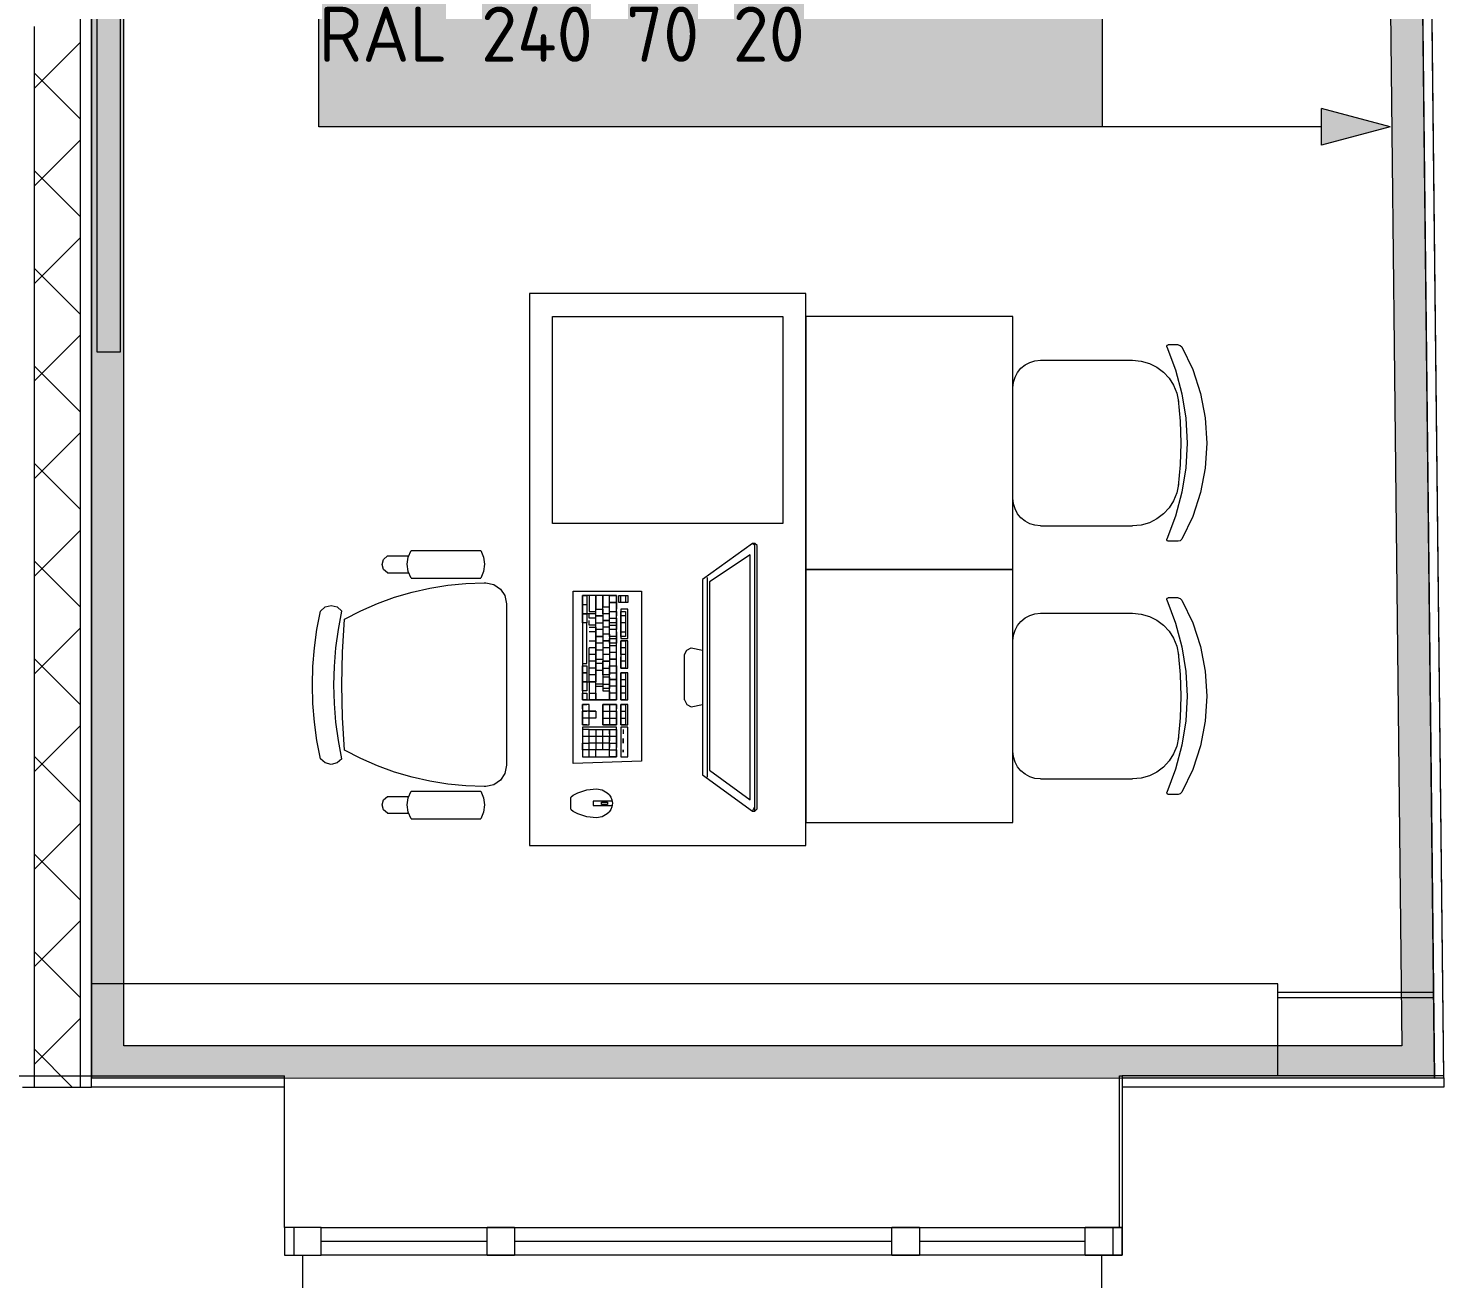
# Model space of a CAD drawing. Header units: millimetres. Extents: x 0 to 1189, y 0 to 841.
# Drawn here: x 688.4 to 719.16, y 307.49 to 334.67 of the extents above; entities that cross this region are included whole.
import ezdxf

# ---------------------------------------------------------------- set-up
doc = ezdxf.new("R2010")
doc.units = ezdxf.units.MM

msp = doc.modelspace()

# ---------------------------------------------------------------- hatches: boundary and pattern name
at = {"true_color": 0xf1d696}
h = msp.add_hatch(color=41, dxfattribs=at)
h.dxf.hatch_style = 2
h.paths.add_polyline_path([(690.477055, 312.556248), (689.777054, 312.556248), (689.777054, 369.504335), (690.477055, 369.504335)])
at = {"true_color": 0xa86b51}
h = msp.add_hatch(color=35, dxfattribs=at)
h.dxf.hatch_style = 2
h.paths.add_polyline_path([(717.685096, 364.173327), (718.385098, 364.173327), (718.949098, 312.553248), (718.249097, 312.553248)])
at = {"true_color": 0xffffff}
h = msp.add_hatch(color=7, dxfattribs=at)
h.dxf.hatch_style = 2
h.paths.add_polyline_path([(694.712061, 337.701287), (711.736087, 337.701287), (711.736087, 332.524279), (694.712061, 332.524279)])
at = {"true_color": 0x0077b0}
h = msp.add_hatch(color=144, dxfattribs=at)
h.dxf.hatch_style = 2
h.paths.add_polyline_path([(717.992097, 332.524279), (716.499095, 332.124278), (716.499095, 332.924279)])
at = {"true_color": 0xf1d696}
h = msp.add_hatch(color=41, dxfattribs=at)
h.dxf.hatch_style = 2
h.paths.add_polyline_path([(690.477055, 312.556248), (690.477055, 311.856247), (689.777054, 311.856247)])
h = msp.add_hatch(color=41, dxfattribs=at)
h.dxf.hatch_style = 2
h.paths.add_polyline_path([(689.777054, 311.856247), (689.777054, 312.556248), (690.477055, 312.556248)])
h = msp.add_hatch(color=41, dxfattribs=at)
h.dxf.hatch_style = 2
h.paths.add_polyline_path([(718.249097, 312.553248), (718.257097, 311.853247), (690.477055, 311.856247), (690.477055, 312.556248)])
h = msp.add_hatch(color=41, dxfattribs=at)
h.dxf.hatch_style = 2
h.paths.add_polyline_path([(718.949098, 312.553248), (718.957098, 311.853247), (718.249097, 312.553248)])
h = msp.add_hatch(color=41, dxfattribs=at)
h.dxf.hatch_style = 2
h.paths.add_polyline_path([(718.957098, 311.853247), (718.257097, 311.853247), (718.249097, 312.553248)])

# ---------------------------------------------------------------- linework, layer by layer
at = {"color": 7, "lineweight": 0}
for points in [[(689.527053, 370.404337), (689.527053, 311.656247)], [(689.777054, 311.856247), (689.777054, 370.404337)], [(718.508098, 370.404337), (719.154099, 311.904247)], [(689.777054, 369.504335), (689.777054, 311.856247)], [(690.477055, 312.556248), (690.477055, 369.504335)], [(718.363097, 365.426329), (718.957098, 311.853247)], [(719.157099, 311.856247), (718.563098, 365.429329)], [(717.685096, 364.173327), (718.249097, 312.553248)], [(718.949098, 312.553248), (718.385098, 364.173327)], [(688.527052, 334.704282), (688.527052, 311.656247)], [(688.527052, 333.36028), (689.527053, 334.360282)], [(689.527053, 332.699279), (688.527052, 333.699281)], [(688.527052, 331.239277), (689.527053, 332.239278)], [(689.527053, 330.578276), (688.527052, 331.578277)], [(688.527052, 329.117274), (689.527053, 330.117275)], [(689.527053, 328.457273), (688.527052, 329.457274)], [(688.527052, 326.99627), (689.527053, 327.996272)], [(689.527053, 326.335269), (688.527052, 327.335271)], [(688.527052, 324.875267), (689.527053, 325.875269)], [(689.527053, 324.214266), (688.527052, 325.214268)], [(688.527052, 322.753264), (689.527053, 323.753265)], [(689.527053, 322.093263), (688.527052, 323.093264)], [(688.527052, 320.632261), (689.527053, 321.632262)], [(689.527053, 319.97126), (688.527052, 320.971261)], [(688.527052, 318.511257), (689.527053, 319.511259)], [(689.527053, 317.850256), (688.527052, 318.850258)], [(688.527052, 316.389254), (689.527053, 317.389256)], [(689.527053, 315.729253), (688.527052, 316.729255)], [(688.527052, 314.268251), (689.527053, 315.268252)], [(689.527053, 313.60725), (688.527052, 314.607251)], [(715.554093, 313.90425), (689.777054, 313.90425)], [(715.554093, 311.904247), (715.554093, 313.90425)], [(715.554093, 313.71825), (718.936098, 313.71825)], [(718.938098, 313.59825), (715.554093, 313.59825)], [(688.527052, 312.147248), (689.527053, 313.147249)], [(689.358053, 311.656247), (688.527052, 312.486248)], [(718.249097, 312.553248), (690.477055, 312.556248)], [(718.957098, 311.853247), (718.949098, 312.553248)], [(683.969045, 311.904247), (693.96906, 311.904247)], [(689.777054, 311.656247), (689.777054, 311.856247)], [(689.777054, 311.856247), (693.96906, 311.856247)], [(689.777054, 311.856247), (690.477055, 311.856247)], [(690.477055, 311.856247), (718.957098, 311.853247)], [(693.96906, 311.856247), (693.96906, 311.904247)], [(693.96906, 311.656247), (693.96906, 311.856247)], [(712.109088, 308.604242), (712.109088, 311.904247)], [(712.109088, 311.904247), (712.169088, 311.904247)], [(719.154099, 311.904247), (712.169088, 311.904247)], [(712.169088, 311.904247), (712.169088, 311.856247)], [(712.169088, 311.856247), (719.157099, 311.856247)], [(712.169088, 311.856247), (712.169088, 311.656247)], [(718.957098, 311.853247), (719.157099, 311.856247)], [(719.157099, 311.856247), (719.157099, 311.656247)], [(688.277052, 311.656247), (689.777054, 311.656247)], [(693.96906, 311.656247), (689.777054, 311.656247)], [(693.96906, 308.604242), (693.96906, 311.656247)], [(712.169088, 311.656247), (712.169088, 308.604242)], [(719.157099, 311.656247), (712.169088, 311.656247)], [(694.769061, 308.604242), (693.96906, 308.604242)], [(693.96906, 308.604242), (693.96906, 308.004241)], [(694.769061, 308.604242), (693.96906, 308.604242)], [(693.96906, 308.604242), (693.96906, 308.004241)], [(694.169061, 308.604242), (694.169061, 308.004241)], [(694.769061, 308.004241), (694.769061, 308.604242)], [(694.769061, 308.604242), (698.369067, 308.604242)], [(698.369067, 308.004241), (698.369067, 308.604242)], [(698.369067, 308.604242), (698.969068, 308.604242)], [(698.969068, 308.604242), (698.369067, 308.604242)], [(698.969068, 308.604242), (698.969068, 308.004241)], [(698.969068, 308.604242), (707.16908, 308.604242)], [(707.16908, 308.004241), (707.16908, 308.604242)], [(707.16908, 308.604242), (707.769081, 308.604242)], [(707.769081, 308.604242), (707.16908, 308.604242)], [(707.769081, 308.604242), (707.769081, 308.004241)], [(707.769081, 308.604242), (711.369087, 308.604242)], [(711.369087, 308.004241), (711.369087, 308.604242)], [(711.369087, 308.604242), (712.169088, 308.604242)], [(712.169088, 308.604242), (711.369087, 308.604242)], [(711.969088, 308.604242), (711.969088, 308.004241)], [(712.169088, 308.604242), (712.169088, 308.004241)], [(712.169088, 308.004241), (712.169088, 308.604242)], [(698.369067, 308.304242), (694.769061, 308.304242)], [(707.16908, 308.304242), (698.969068, 308.304242)], [(711.369087, 308.304242), (707.769081, 308.304242)], [(693.96906, 308.004241), (694.769061, 308.004241)], [(693.96906, 308.004241), (694.769061, 308.004241)], [(694.369061, 306.804239), (694.369061, 308.004241)], [(698.369067, 308.004241), (694.769061, 308.004241)], [(698.969068, 308.004241), (698.369067, 308.004241)], [(698.369067, 308.004241), (698.969068, 308.004241)], [(707.16908, 308.004241), (698.969068, 308.004241)], [(707.769081, 308.004241), (707.16908, 308.004241)], [(707.16908, 308.004241), (707.769081, 308.004241)], [(711.369087, 308.004241), (707.769081, 308.004241)], [(712.169088, 308.004241), (711.369087, 308.004241)], [(711.369087, 308.004241), (712.169088, 308.004241)], [(711.719087, 308.004241), (711.719087, 306.804239)]]:
    msp.add_lwpolyline(points, dxfattribs=at)
at = {"color": 253, "lineweight": 0, "true_color": 0x999999}
for points in [[(689.897054, 327.626271), (689.897054, 342.626294)], [(690.397055, 342.626294), (690.397055, 327.626271)], [(705.295078, 328.904273), (699.295068, 328.904273)], [(699.295068, 328.904273), (699.295068, 316.904255)], [(705.295078, 316.904255), (705.295078, 328.904273)], [(699.795069, 323.904266), (699.795069, 328.404272)], [(699.795069, 328.404272), (704.795077, 328.404272)], [(704.795077, 328.404272), (704.795077, 323.904266)], [(705.295078, 328.404272), (705.295078, 322.904264)], [(709.795084, 328.404272), (705.295078, 328.404272)], [(709.795084, 322.904264), (709.795084, 328.404272)], [(690.397055, 327.626271), (689.897054, 327.626271)], [(713.14109, 327.746271), (713.13809, 327.759271), (713.146715, 327.780646), (713.16809, 327.789271)], [(713.14109, 327.746271), (713.13809, 327.759271), (713.146715, 327.780646), (713.16809, 327.789271)], [(713.14109, 327.746271), (713.331605, 327.24263), (713.468965, 326.723145), (713.552137, 326.192222), (713.58009, 325.654268), (713.552137, 325.116455), (713.468965, 324.585767), (713.331605, 324.066328), (713.14109, 323.562265)], [(713.14109, 327.746271), (713.331605, 327.24263), (713.468965, 326.723145), (713.552137, 326.192222), (713.58009, 325.654268), (713.552137, 325.116455), (713.468965, 324.585767), (713.331605, 324.066328), (713.14109, 323.562265)], [(713.38509, 327.789271), (713.16809, 327.789271)], [(713.38509, 327.789271), (713.16809, 327.789271)], [(713.38509, 327.789271), (713.43309, 327.776646), (713.46909, 327.742271)], [(713.38509, 327.789271), (713.43309, 327.776646), (713.46909, 327.742271)], [(713.46909, 327.742271), (713.703387, 327.249239), (713.872716, 326.73277), (713.975481, 326.19905), (714.010091, 325.654268), (713.975481, 325.109908), (713.872716, 324.576142), (713.703387, 324.059438), (713.46909, 323.566265)], [(713.46909, 327.742271), (713.703387, 327.249239), (713.872716, 326.73277), (713.975481, 326.19905), (714.010091, 325.654268), (713.975481, 325.109908), (713.872716, 324.576142), (713.703387, 324.059438), (713.46909, 323.566265)], [(709.795084, 326.85427), (709.807248, 326.975372), (709.842147, 327.088083), (709.897389, 327.190013), (709.970585, 327.278771), (710.059343, 327.351966), (710.161272, 327.407208), (710.273984, 327.442107), (710.395085, 327.454271)], [(709.795084, 326.85427), (709.807248, 326.975372), (709.842147, 327.088083), (709.897389, 327.190013), (709.970585, 327.278771), (710.059343, 327.351966), (710.161272, 327.407208), (710.273984, 327.442107), (710.395085, 327.454271)], [(710.395085, 327.454271), (712.398088, 327.454271)], [(710.395085, 327.454271), (712.398088, 327.454271)], [(712.398088, 327.454271), (712.585997, 327.436558), (712.762667, 327.385505), (712.924642, 327.304241), (713.068464, 327.195896), (713.190677, 327.063597), (713.287824, 326.910473), (713.356447, 326.739655), (713.39309, 326.55427)], [(712.398088, 327.454271), (712.585997, 327.436558), (712.762667, 327.385505), (712.924642, 327.304241), (713.068464, 327.195896), (713.190677, 327.063597), (713.287824, 326.910473), (713.356447, 326.739655), (713.39309, 326.55427)], [(709.795084, 324.453266), (709.795084, 326.85427)], [(709.795084, 324.453266), (709.795084, 326.85427)], [(713.38809, 326.59527), (713.429465, 326.125894), (713.44309, 325.654268), (713.429465, 325.183018), (713.38809, 324.713267)], [(713.38809, 326.59527), (713.429465, 326.125894), (713.44309, 325.654268), (713.429465, 325.183018), (713.38809, 324.713267)], [(713.39309, 324.754267), (713.356447, 324.568882), (713.287824, 324.398063), (713.190677, 324.24494), (713.068464, 324.112641), (712.924642, 324.004295), (712.762667, 323.923031), (712.585997, 323.871978), (712.398088, 323.854265)], [(713.39309, 324.754267), (713.356447, 324.568882), (713.287824, 324.398063), (713.190677, 324.24494), (713.068464, 324.112641), (712.924642, 324.004295), (712.762667, 323.923031), (712.585997, 323.871978), (712.398088, 323.854265)], [(710.395085, 323.854265), (710.273984, 323.866471), (710.161272, 323.901469), (710.059343, 323.956834), (709.970585, 324.030141), (709.897389, 324.118963), (709.842147, 324.220875), (709.807248, 324.333452), (709.795084, 324.454266)], [(710.395085, 323.854265), (710.273984, 323.866471), (710.161272, 323.901469), (710.059343, 323.956834), (709.970585, 324.030141), (709.897389, 324.118963), (709.842147, 324.220875), (709.807248, 324.333452), (709.795084, 324.454266)], [(704.795077, 323.904266), (699.795069, 323.904266)], [(710.395085, 323.854265), (712.398088, 323.854265)], [(710.395085, 323.854265), (712.398088, 323.854265)], [(713.16809, 323.519265), (713.146715, 323.528265), (713.13809, 323.549265), (713.14109, 323.562265)], [(713.16809, 323.519265), (713.146715, 323.528265), (713.13809, 323.549265), (713.14109, 323.562265)], [(713.46909, 323.566265), (713.43309, 323.53189), (713.38509, 323.519265)], [(713.46909, 323.566265), (713.43309, 323.53189), (713.38509, 323.519265)], [(696.720064, 322.717264), (696.657439, 322.862264), (696.636064, 323.019264), (696.657439, 323.175389), (696.720064, 323.320265)], [(696.720064, 323.320265), (698.232067, 323.320265)], [(698.232067, 323.320265), (698.294692, 323.175389), (698.316067, 323.019264), (698.294692, 322.862264), (698.232067, 322.717264)], [(704.139076, 323.474265), (703.055074, 322.685264)], [(704.189076, 323.474265), (704.139076, 323.474265)], [(704.189076, 323.425265), (704.139076, 323.474265)], [(704.238076, 323.425265), (704.189076, 323.474265)], [(704.189076, 323.375265), (704.189076, 323.474265)], [(704.189076, 320.56426), (704.189076, 323.425265)], [(704.189076, 320.56426), (704.189076, 323.375265)], [(704.238076, 320.56426), (704.238076, 323.425265)], [(713.38509, 323.519265), (713.16809, 323.519265)], [(713.38509, 323.519265), (713.16809, 323.519265)], [(696.207064, 322.832264), (696.121564, 322.907014), (696.090063, 323.016264), (696.122064, 323.125514), (696.208064, 323.200264)], [(696.206064, 323.199264), (696.662064, 323.199264)], [(704.090076, 323.227265), (703.202074, 322.636264)], [(704.090076, 320.56426), (704.090076, 323.227265)], [(696.207064, 322.832264), (696.664064, 322.832264)], [(696.720064, 322.717264), (698.232067, 322.717264)], [(703.055074, 322.685264), (703.055074, 322.586264)], [(703.153074, 322.734264), (703.153074, 320.56426)], [(703.202074, 322.636264), (703.202074, 320.56426)], [(705.295078, 322.904264), (709.795084, 322.904264)], [(705.295078, 322.904264), (705.295078, 317.404256)], [(709.795084, 322.904264), (705.295078, 322.904264)], [(709.795084, 317.404256), (709.795084, 322.904264)], [(695.274062, 321.826262), (695.627354, 322.008558), (695.990454, 322.167497), (696.362203, 322.302788), (696.741439, 322.414138), (697.127005, 322.501254), (697.517738, 322.563842), (697.912478, 322.601609), (698.310067, 322.614264), (698.323067, 322.614264)], [(698.323067, 322.614264), (698.340067, 322.615264), (698.517052, 322.579467), (698.661692, 322.481888), (698.759271, 322.337248), (698.795068, 322.160263)], [(700.24407, 322.438263), (701.723072, 322.438263)], [(700.24407, 318.690258), (700.24407, 322.438263)], [(700.44107, 322.340263), (700.44107, 320.07126)], [(701.181071, 322.340263), (700.44107, 322.340263)], [(700.44107, 321.945263), (700.44107, 322.340263)], [(700.44107, 322.340263), (700.53907, 322.340263)], [(700.53907, 322.340263), (700.53907, 321.748262)], [(700.58907, 322.340263), (700.58907, 321.994263)], [(700.737071, 322.340263), (700.58907, 322.340263)], [(700.737071, 322.340263), (700.737071, 322.044263)], [(700.737071, 321.994263), (700.737071, 322.340263)], [(700.885071, 322.340263), (700.737071, 322.340263)], [(700.885071, 322.340263), (700.885071, 322.093263)], [(700.885071, 322.044263), (700.885071, 322.340263)], [(701.033071, 322.340263), (700.885071, 322.340263)], [(701.033071, 321.501262), (701.033071, 322.340263)], [(701.033071, 322.340263), (701.181071, 322.340263)], [(701.033071, 322.093263), (701.033071, 322.340263)], [(701.181071, 320.07126), (701.181071, 322.340263)], [(701.181071, 322.340263), (701.181071, 322.044263)], [(701.230071, 322.192263), (701.230071, 322.340263)], [(701.230071, 322.340263), (701.427072, 322.340263)], [(701.279071, 322.192263), (701.279071, 322.340263)], [(701.279071, 322.340263), (701.378072, 322.340263)], [(701.378072, 322.340263), (701.378072, 322.192263)], [(701.427072, 322.340263), (701.427072, 322.192263)], [(701.723072, 322.438263), (701.723072, 318.740258)], [(703.055074, 322.586264), (703.055074, 320.56426)], [(694.751061, 322.001263), (694.851687, 322.091638), (694.983062, 322.124263), (695.114437, 322.091638), (695.215062, 322.001263)], [(698.795068, 322.154263), (698.795068, 318.653258)], [(700.44107, 322.142263), (700.53907, 322.142263)], [(700.737071, 321.699262), (700.737071, 322.044263)], [(700.737071, 322.044263), (700.885071, 322.044263)], [(700.737071, 322.044263), (700.885071, 322.044263)], [(700.885071, 322.093263), (701.033071, 322.093263)], [(700.885071, 322.093263), (701.033071, 322.093263)], [(700.885071, 321.945263), (700.885071, 322.093263)], [(700.885071, 322.044263), (700.885071, 321.797262)], [(701.033071, 322.192263), (701.181071, 322.192263)], [(701.181071, 322.192263), (701.033071, 322.192263)], [(701.427072, 322.192263), (701.230071, 322.192263)], [(701.378072, 322.192263), (701.279071, 322.192263)], [(701.279071, 322.044263), (701.279071, 321.403262)], [(701.427072, 322.044263), (701.279071, 322.044263)], [(701.427072, 321.403262), (701.427072, 322.044263)], [(713.14109, 322.246263), (713.13809, 322.259263), (713.146715, 322.280638), (713.16809, 322.289263)], [(713.14109, 322.246263), (713.13809, 322.259263), (713.146715, 322.280638), (713.16809, 322.289263)], [(713.14109, 322.246263), (713.331605, 321.742622), (713.468965, 321.223136), (713.552137, 320.692214), (713.58009, 320.15426), (713.552137, 319.616446), (713.468965, 319.085758), (713.331605, 318.56632), (713.14109, 318.062257)], [(713.14109, 322.246263), (713.331605, 321.742622), (713.468965, 321.223136), (713.552137, 320.692214), (713.58009, 320.15426), (713.552137, 319.616446), (713.468965, 319.085758), (713.331605, 318.56632), (713.14109, 318.062257)], [(713.38509, 322.289263), (713.16809, 322.289263)], [(713.38509, 322.289263), (713.16809, 322.289263)], [(713.38509, 322.289263), (713.43309, 322.276638), (713.46909, 322.242263)], [(713.38509, 322.289263), (713.43309, 322.276638), (713.46909, 322.242263)], [(713.46909, 322.242263), (713.703387, 321.749231), (713.872716, 321.232761), (713.975481, 320.699042), (714.010091, 320.15426), (713.975481, 319.6099), (713.872716, 319.076133), (713.703387, 318.559429), (713.46909, 318.066257)], [(713.46909, 322.242263), (713.703387, 321.749231), (713.872716, 321.232761), (713.975481, 320.699042), (714.010091, 320.15426), (713.975481, 319.6099), (713.872716, 319.076133), (713.703387, 318.559429), (713.46909, 318.066257)], [(694.751061, 318.792258), (694.67478, 319.189415), (694.620061, 319.589759), (694.587092, 319.992353), (694.576061, 320.39626), (694.587092, 320.800745), (694.620061, 321.203636), (694.67478, 321.60409), (694.751061, 322.001263)], [(695.215062, 318.792258), (695.139359, 319.189415), (695.084937, 319.589759), (695.052078, 319.992353), (695.041062, 320.39626), (695.052078, 320.800745), (695.084937, 321.203636), (695.139359, 321.60409), (695.215062, 322.001263)], [(695.272062, 318.982258), (695.229312, 319.688634), (695.215062, 320.39726), (695.229937, 321.112511), (695.274062, 321.826262)], [(700.737071, 321.945263), (700.44107, 321.945263)], [(700.44107, 321.748262), (700.44107, 321.945263)], [(700.44107, 321.945263), (700.53907, 321.945263)], [(700.53907, 321.748262), (700.44107, 321.748262)], [(700.53907, 321.748262), (700.44107, 321.748262)], [(700.44107, 321.748262), (700.44107, 320.860261)], [(700.53907, 320.860261), (700.53907, 321.748262)], [(700.58907, 321.994263), (700.737071, 321.994263)], [(700.58907, 321.847262), (700.58907, 321.945263)], [(700.737071, 321.847262), (700.58907, 321.847262)], [(700.58907, 321.699262), (700.58907, 321.797262)], [(700.737071, 321.699262), (700.58907, 321.699262)], [(700.737071, 321.896262), (700.885071, 321.896262)], [(700.885071, 321.896262), (700.737071, 321.896262)], [(700.737071, 321.600262), (700.737071, 321.748262)], [(700.737071, 321.748262), (700.885071, 321.748262)], [(701.033071, 321.945263), (700.885071, 321.945263)], [(700.885071, 321.896262), (700.885071, 320.860261)], [(701.033071, 321.797262), (700.885071, 321.797262)], [(700.885071, 321.797262), (701.033071, 321.797262)], [(701.033071, 321.994263), (701.181071, 321.994263)], [(701.033071, 321.847262), (701.181071, 321.847262)], [(701.181071, 321.748262), (701.033071, 321.748262)], [(701.033071, 321.699262), (701.181071, 321.699262)], [(701.181071, 321.994263), (701.181071, 321.896262)], [(701.181071, 321.847262), (701.181071, 321.600262)], [(701.279071, 321.452262), (701.279071, 321.994263)], [(701.279071, 321.994263), (701.378072, 321.994263)], [(701.378072, 321.896262), (701.279071, 321.896262)], [(701.378072, 321.748262), (701.279071, 321.748262)], [(701.378072, 321.994263), (701.378072, 321.452262)], [(709.795084, 321.354262), (709.807248, 321.475363), (709.842147, 321.588075), (709.897389, 321.690004), (709.970585, 321.778762), (710.059343, 321.851958), (710.161272, 321.9072), (710.273984, 321.942098), (710.395085, 321.954263)], [(709.795084, 321.354262), (709.807248, 321.475363), (709.842147, 321.588075), (709.897389, 321.690004), (709.970585, 321.778762), (710.059343, 321.851958), (710.161272, 321.9072), (710.273984, 321.942098), (710.395085, 321.954263)], [(710.395085, 321.954263), (712.398088, 321.954263)], [(710.395085, 321.954263), (712.398088, 321.954263)], [(712.398088, 321.954263), (712.585997, 321.93655), (712.762667, 321.885497), (712.924642, 321.804233), (713.068464, 321.695887), (713.190677, 321.563588), (713.287824, 321.410465), (713.356447, 321.239646), (713.39309, 321.054261)], [(712.398088, 321.954263), (712.585997, 321.93655), (712.762667, 321.885497), (712.924642, 321.804233), (713.068464, 321.695887), (713.190677, 321.563588), (713.287824, 321.410465), (713.356447, 321.239646), (713.39309, 321.054261)], [(700.58907, 321.649262), (700.737071, 321.649262)], [(700.737071, 321.551262), (700.58907, 321.551262)], [(700.737071, 321.649262), (700.737071, 320.46626)], [(700.885071, 321.600262), (700.737071, 321.600262)], [(700.737071, 320.51526), (700.737071, 321.600262)], [(700.737071, 321.452262), (700.885071, 321.452262)], [(700.885071, 321.452262), (700.737071, 321.452262)], [(701.033071, 321.649262), (700.885071, 321.649262)], [(701.033071, 321.501262), (700.885071, 321.501262)], [(701.181071, 321.600262), (701.033071, 321.600262)], [(701.033071, 321.452262), (701.033071, 321.551262)], [(701.033071, 321.501262), (701.033071, 320.811261)], [(701.181071, 321.452262), (701.033071, 321.452262)], [(701.033071, 321.304262), (701.033071, 321.403262)], [(701.033071, 321.403262), (701.181071, 321.403262)], [(701.181071, 321.551262), (701.181071, 321.304262)], [(701.279071, 321.551262), (701.378072, 321.551262)], [(701.378072, 321.452262), (701.279071, 321.452262)], [(701.279071, 321.403262), (701.427072, 321.403262)], [(700.58907, 321.353262), (700.737071, 321.353262)], [(700.58907, 320.762261), (700.58907, 321.205261)], [(700.737071, 321.205261), (700.58907, 321.205261)], [(700.885071, 321.304262), (700.737071, 321.304262)], [(700.885071, 321.156261), (700.737071, 321.156261)], [(700.885071, 321.353262), (701.033071, 321.353262)], [(701.033071, 321.353262), (700.885071, 321.353262)], [(701.033071, 321.205261), (700.885071, 321.205261)], [(701.181071, 321.304262), (701.033071, 321.304262)], [(701.033071, 321.255262), (701.181071, 321.255262)], [(701.033071, 321.107261), (701.181071, 321.107261)], [(701.279071, 321.057261), (701.279071, 321.353262)], [(701.279071, 321.353262), (701.378072, 321.353262)], [(701.427072, 321.353262), (701.279071, 321.353262)], [(701.279071, 321.353262), (701.279071, 320.762261)], [(701.378072, 321.205261), (701.279071, 321.205261)], [(701.378072, 321.353262), (701.378072, 321.057261)], [(701.427072, 320.762261), (701.427072, 321.353262)], [(702.660074, 321.057261), (702.709074, 321.156261)], [(702.660074, 321.057261), (702.709074, 321.156261)], [(702.709074, 321.156261), (702.808074, 321.205261)], [(702.709074, 321.156261), (702.808074, 321.205261)], [(702.808074, 321.205261), (703.055074, 321.156261)], [(709.795084, 318.953258), (709.795084, 321.354262)], [(709.795084, 318.953258), (709.795084, 321.354262)], [(713.38809, 321.095261), (713.429465, 320.625886), (713.44309, 320.15426), (713.429465, 319.683009), (713.38809, 319.213258)], [(713.38809, 321.095261), (713.429465, 320.625886), (713.44309, 320.15426), (713.429465, 319.683009), (713.38809, 319.213258)], [(700.44107, 320.860261), (700.53907, 320.860261)], [(700.44107, 320.46626), (700.44107, 320.811261)], [(700.44107, 320.811261), (700.53907, 320.811261)], [(700.53907, 320.811261), (700.53907, 320.46626)], [(700.737071, 321.057261), (700.58907, 321.057261)], [(700.737071, 320.910261), (700.58907, 320.910261)], [(700.737071, 320.959261), (700.885071, 320.959261)], [(700.737071, 320.910261), (700.737071, 320.762261)], [(700.885071, 320.860261), (700.737071, 320.860261)], [(701.033071, 321.057261), (700.885071, 321.057261)], [(701.033071, 320.910261), (700.885071, 320.910261)], [(700.885071, 320.614261), (700.885071, 320.910261)], [(700.885071, 320.910261), (701.033071, 320.910261)], [(700.885071, 320.860261), (700.885071, 320.663261)], [(701.033071, 321.057261), (701.033071, 320.910261)], [(701.033071, 320.959261), (701.181071, 320.959261)], [(701.181071, 320.959261), (701.033071, 320.959261)], [(701.033071, 320.910261), (701.033071, 320.614261)], [(701.033071, 320.36726), (701.033071, 320.811261)], [(701.033071, 320.811261), (701.181071, 320.811261)], [(701.181071, 320.811261), (701.181071, 320.663261)], [(701.378072, 321.057261), (701.279071, 321.057261)], [(701.279071, 320.762261), (701.279071, 321.008261)], [(701.378072, 320.910261), (701.279071, 320.910261)], [(701.378072, 321.057261), (701.378072, 320.762261)], [(702.660074, 320.56426), (702.660074, 321.057261)], [(702.660074, 320.56426), (702.660074, 321.057261)], [(700.53907, 320.663261), (700.44107, 320.663261)], [(700.44107, 320.663261), (700.53907, 320.663261)], [(700.737071, 320.762261), (700.58907, 320.762261)], [(700.58907, 320.46626), (700.58907, 320.762261)], [(700.737071, 320.614261), (700.58907, 320.614261)], [(700.885071, 320.712261), (700.737071, 320.712261)], [(700.737071, 320.41626), (700.737071, 320.51526)], [(700.885071, 320.762261), (701.033071, 320.762261)], [(700.885071, 320.663261), (700.885071, 320.31826)], [(701.033071, 320.614261), (700.885071, 320.614261)], [(701.033071, 320.56426), (700.885071, 320.56426)], [(701.033071, 320.663261), (701.181071, 320.663261)], [(701.033071, 320.56426), (701.033071, 320.31826)], [(701.033071, 320.51526), (701.181071, 320.51526)], [(701.181071, 320.51526), (701.033071, 320.51526)], [(701.181071, 320.663261), (701.181071, 320.51526)], [(701.181071, 320.51526), (701.181071, 320.36726)], [(701.378072, 320.762261), (701.279071, 320.762261)], [(701.279071, 320.762261), (701.427072, 320.762261)], [(701.279071, 320.51526), (701.279071, 320.663261)], [(701.279071, 320.663261), (701.378072, 320.663261)], [(701.427072, 320.663261), (701.279071, 320.663261)], [(701.279071, 320.663261), (701.279071, 320.07126)], [(701.279071, 320.36726), (701.279071, 320.51526)], [(701.279071, 320.51526), (701.378072, 320.51526)], [(701.378072, 320.663261), (701.378072, 320.36726)], [(701.427072, 320.07126), (701.427072, 320.663261)], [(702.660074, 320.07126), (702.660074, 320.56426)], [(702.660074, 320.07126), (702.660074, 320.56426)], [(703.055074, 320.56426), (703.055074, 318.592257)], [(703.153074, 320.56426), (703.153074, 318.394257)], [(703.202074, 320.56426), (703.202074, 318.542257)], [(704.090076, 317.901256), (704.090076, 320.56426)], [(704.189076, 317.753256), (704.189076, 320.56426)], [(704.189076, 317.753256), (704.189076, 320.56426)], [(704.238076, 317.704256), (704.238076, 320.56426)], [(700.44107, 320.26826), (700.44107, 320.46626)], [(700.44107, 320.46626), (700.737071, 320.46626)], [(700.53907, 320.46626), (700.44107, 320.46626)], [(700.53907, 320.26826), (700.44107, 320.26826)], [(700.44107, 320.07126), (700.44107, 320.21926)], [(700.44107, 320.21926), (700.53907, 320.21926)], [(700.53907, 320.46626), (700.53907, 320.26826)], [(700.53907, 320.21926), (700.53907, 320.07126)], [(700.737071, 320.46626), (700.58907, 320.46626)], [(700.58907, 320.46626), (700.58907, 320.07126)], [(700.58907, 320.21926), (700.737071, 320.21926)], [(700.58907, 320.21926), (700.737071, 320.21926)], [(700.737071, 320.21926), (700.737071, 320.46626)], [(700.885071, 320.41626), (700.737071, 320.41626)], [(700.737071, 320.36726), (700.885071, 320.36726)], [(700.737071, 320.07126), (700.737071, 320.36726)], [(700.737071, 320.21926), (700.737071, 320.07126)], [(700.885071, 320.41626), (701.033071, 320.41626)], [(700.885071, 320.36726), (700.885071, 320.26826)], [(701.033071, 320.31826), (700.885071, 320.31826)], [(700.885071, 320.26826), (701.033071, 320.26826)], [(701.181071, 320.36726), (701.033071, 320.36726)], [(701.033071, 320.21926), (701.033071, 320.36726)], [(701.033071, 320.26826), (701.033071, 320.07126)], [(701.033071, 320.07126), (701.033071, 320.21926)], [(701.181071, 320.21926), (701.033071, 320.21926)], [(701.181071, 320.36726), (701.181071, 320.07126)], [(701.279071, 320.36726), (701.378072, 320.36726)], [(701.279071, 320.07126), (701.279071, 320.36726)], [(701.378072, 320.21926), (701.279071, 320.21926)], [(701.378072, 320.36726), (701.378072, 320.07126)], [(700.44107, 320.07126), (701.181071, 320.07126)], [(700.53907, 320.07126), (700.44107, 320.07126)], [(700.44107, 319.874259), (700.44107, 319.97326)], [(700.44107, 319.97326), (700.53907, 319.97326)], [(700.44107, 319.97326), (700.44107, 319.529259)], [(700.58907, 319.97326), (700.44107, 319.97326)], [(700.737071, 320.07126), (700.58907, 320.07126)], [(700.58907, 319.529259), (700.58907, 319.97326)], [(701.033071, 320.07126), (700.737071, 320.07126)], [(701.181071, 319.97326), (700.885071, 319.97326)], [(700.885071, 319.529259), (700.885071, 319.97326)], [(700.885071, 319.97326), (701.033071, 319.97326)], [(700.885071, 319.97326), (700.885071, 319.529259)], [(701.181071, 320.07126), (701.033071, 320.07126)], [(701.033071, 319.97326), (701.181071, 319.97326)], [(701.033071, 319.97326), (701.033071, 319.529259)], [(701.181071, 319.97326), (701.181071, 319.874259)], [(701.181071, 319.529259), (701.181071, 319.97326)], [(701.378072, 320.07126), (701.279071, 320.07126)], [(701.279071, 320.07126), (701.427072, 320.07126)], [(701.279071, 319.529259), (701.279071, 319.97326)], [(701.279071, 319.97326), (701.279071, 319.529259)], [(701.279071, 319.97326), (701.378072, 319.97326)], [(701.427072, 319.97326), (701.279071, 319.97326)], [(701.378072, 319.97326), (701.378072, 319.529259)], [(701.427072, 319.529259), (701.427072, 319.97326)], [(702.660074, 320.07126), (702.709074, 319.97326)], [(702.660074, 320.07126), (702.709074, 319.97326)], [(702.709074, 319.97326), (702.808074, 319.923259)], [(702.709074, 319.97326), (702.808074, 319.923259)], [(702.808074, 319.923259), (703.055074, 319.97326)], [(700.44107, 319.529259), (700.44107, 319.825259)], [(700.44107, 319.825259), (700.53907, 319.825259)], [(700.737071, 319.825259), (700.44107, 319.825259)], [(700.58907, 319.677259), (700.44107, 319.677259)], [(700.58907, 319.825259), (700.737071, 319.825259)], [(700.58907, 319.529259), (700.58907, 319.677259)], [(700.737071, 319.677259), (700.58907, 319.677259)], [(700.737071, 319.677259), (700.58907, 319.677259)], [(700.737071, 319.825259), (700.737071, 319.677259)], [(700.737071, 319.825259), (700.737071, 319.677259)], [(700.885071, 319.825259), (701.181071, 319.825259)], [(700.885071, 319.677259), (701.033071, 319.677259)], [(701.033071, 319.677259), (701.181071, 319.677259)], [(701.181071, 319.825259), (701.181071, 319.677259)], [(701.181071, 319.677259), (701.181071, 319.529259)], [(701.279071, 319.825259), (701.378072, 319.825259)], [(701.279071, 319.677259), (701.378072, 319.677259)], [(700.53907, 319.529259), (700.44107, 319.529259)], [(700.44107, 319.529259), (700.58907, 319.529259)], [(700.44107, 319.479259), (700.44107, 318.838258)], [(701.181071, 319.479259), (700.44107, 319.479259)], [(700.44107, 319.430259), (700.44107, 319.184258)], [(700.58907, 319.430259), (700.44107, 319.430259)], [(700.44107, 319.282258), (701.181071, 319.282258)], [(700.58907, 319.184258), (700.58907, 319.430259)], [(700.58907, 319.430259), (701.033071, 319.430259)], [(700.58907, 319.134258), (700.58907, 319.430259)], [(700.737071, 319.430259), (700.737071, 319.282258)], [(700.737071, 319.282258), (700.737071, 318.986258)], [(701.033071, 319.529259), (700.885071, 319.529259)], [(700.885071, 319.529259), (701.181071, 319.529259)], [(700.885071, 319.134258), (700.885071, 319.430259)], [(701.181071, 319.529259), (701.033071, 319.529259)], [(701.033071, 319.331259), (701.033071, 319.430259)], [(701.033071, 319.430259), (701.181071, 319.430259)], [(701.033071, 319.430259), (701.033071, 319.184258)], [(701.033071, 318.838258), (701.033071, 319.282258)], [(701.181071, 318.838258), (701.181071, 319.479259)], [(701.181071, 319.430259), (701.181071, 319.036258)], [(701.378072, 319.529259), (701.279071, 319.529259)], [(701.279071, 319.529259), (701.427072, 319.529259)], [(701.279071, 319.479259), (701.279071, 318.838258)], [(701.427072, 319.479259), (701.279071, 319.479259)], [(701.328071, 319.430259), (701.328071, 319.331259)], [(701.328071, 319.430259), (701.328071, 319.331259)], [(701.427072, 318.838258), (701.427072, 319.479259)], [(713.39309, 319.254258), (713.356447, 319.068873), (713.287824, 318.898055), (713.190677, 318.744931), (713.068464, 318.612632), (712.924642, 318.504287), (712.762667, 318.423023), (712.585997, 318.37197), (712.398088, 318.354257)], [(713.39309, 319.254258), (713.356447, 319.068873), (713.287824, 318.898055), (713.190677, 318.744931), (713.068464, 318.612632), (712.924642, 318.504287), (712.762667, 318.423023), (712.585997, 318.37197), (712.398088, 318.354257)], [(698.323067, 318.193257), (698.310067, 318.193257), (697.912433, 318.205913), (697.517566, 318.243694), (697.126635, 318.306319), (696.740814, 318.393507), (696.361275, 318.504976), (695.989188, 318.640445), (695.625727, 318.799633), (695.272062, 318.982258)], [(700.44107, 318.986258), (700.44107, 319.134258)], [(700.44107, 319.134258), (700.58907, 319.134258)], [(700.44107, 319.134258), (700.58907, 319.134258)], [(701.033071, 318.986258), (700.44107, 318.986258)], [(700.58907, 318.986258), (700.44107, 318.986258)], [(700.44107, 318.986258), (700.44107, 318.838258)], [(701.033071, 319.134258), (700.58907, 319.134258)], [(700.58907, 318.838258), (700.58907, 319.134258)], [(701.033071, 318.986258), (700.58907, 318.986258)], [(700.737071, 318.838258), (700.737071, 318.986258)], [(700.885071, 318.986258), (700.885071, 319.134258)], [(701.033071, 319.134258), (701.181071, 319.134258)], [(701.033071, 319.134258), (701.033071, 319.036258)], [(701.033071, 318.986258), (701.181071, 318.986258)], [(701.033071, 318.838258), (701.033071, 318.986258)], [(701.181071, 318.986258), (701.181071, 318.838258)], [(701.328071, 319.134258), (701.328071, 319.233258)], [(701.328071, 319.233258), (701.328071, 319.134258)], [(701.328071, 318.937258), (701.328071, 318.986258)], [(701.328071, 318.986258), (701.328071, 318.937258)], [(710.395085, 318.354257), (710.273984, 318.366462), (710.161272, 318.40146), (710.059343, 318.456826), (709.970585, 318.530132), (709.897389, 318.618955), (709.842147, 318.720867), (709.807248, 318.833443), (709.795084, 318.954258)], [(710.395085, 318.354257), (710.273984, 318.366462), (710.161272, 318.40146), (710.059343, 318.456826), (709.970585, 318.530132), (709.897389, 318.618955), (709.842147, 318.720867), (709.807248, 318.833443), (709.795084, 318.954258)], [(695.215062, 318.792258), (695.114437, 318.701883), (694.983062, 318.669258), (694.851687, 318.701883), (694.751061, 318.792258)], [(698.795068, 318.653258), (698.759271, 318.470429), (698.661692, 318.326132), (698.517052, 318.228898), (698.340067, 318.193257), (698.323067, 318.193257)], [(701.723072, 318.740258), (700.24407, 318.690258)], [(700.44107, 318.838258), (701.181071, 318.838258)], [(700.44107, 318.838258), (701.033071, 318.838258)], [(701.181071, 318.838258), (701.033071, 318.838258)], [(701.279071, 318.838258), (701.427072, 318.838258)], [(703.055074, 318.592257), (703.055074, 318.493257)], [(703.055074, 318.493257), (703.055074, 318.444257)], [(703.055074, 318.444257), (704.139076, 317.655256)], [(703.202074, 318.542257), (704.090076, 317.901256)], [(710.395085, 318.354257), (712.398088, 318.354257)], [(710.395085, 318.354257), (712.398088, 318.354257)], [(696.720064, 317.488256), (696.657439, 317.632756), (696.636064, 317.789256), (696.657439, 317.945381), (696.720064, 318.090257)], [(696.720064, 318.090257), (698.232067, 318.090257)], [(698.232067, 318.090257), (698.294692, 317.945381), (698.316067, 317.789256), (698.294692, 317.632756), (698.232067, 317.488256)], [(700.24407, 318.000257), (700.25907, 318.009257)], [(700.25907, 318.009257), (700.34207, 318.049257)], [(700.34207, 318.049257), (700.54157, 318.116382), (700.750071, 318.139257)], [(700.750071, 318.139257), (700.874821, 318.116007), (700.983071, 318.049257)], [(700.983071, 318.049257), (701.022071, 318.013257)], [(701.022071, 318.013257), (701.033071, 318.000257)], [(713.16809, 318.019257), (713.146715, 318.028257), (713.13809, 318.049257), (713.14109, 318.062257)], [(713.16809, 318.019257), (713.146715, 318.028257), (713.13809, 318.049257), (713.14109, 318.062257)], [(713.38509, 318.019257), (713.16809, 318.019257)], [(713.38509, 318.019257), (713.16809, 318.019257)], [(713.46909, 318.066257), (713.43309, 318.031882), (713.38509, 318.019257)], [(713.46909, 318.066257), (713.43309, 318.031882), (713.38509, 318.019257)], [(696.206064, 317.608256), (696.120939, 317.682881), (696.089063, 317.791256), (696.121064, 317.900506), (696.207064, 317.975256)], [(696.207064, 317.975256), (696.664064, 317.975256)], [(700.19407, 317.951256), (700.19907, 317.962256)], [(700.19407, 317.803256), (700.19407, 317.951256)], [(700.19407, 317.696256), (700.19407, 317.803256)], [(700.19907, 317.962256), (700.24407, 318.000257)], [(701.090071, 317.873256), (700.67807, 317.873256)], [(700.67807, 317.873256), (700.67807, 317.774256)], [(700.67807, 317.774256), (701.090071, 317.774256)], [(700.854071, 317.797256), (700.854071, 317.850256)], [(700.854071, 317.850256), (700.984071, 317.850256)], [(700.984071, 317.797256), (700.854071, 317.797256)], [(700.984071, 317.850256), (700.984071, 317.797256)], [(701.033071, 318.000257), (701.058071, 317.958256)], [(701.058071, 317.958256), (701.082071, 317.901256)], [(701.082071, 317.746256), (701.058071, 317.689256)], [(701.082071, 317.901256), (701.095071, 317.824256)], [(701.095071, 317.824256), (701.082071, 317.746256)], [(704.139076, 317.655256), (704.189076, 317.753256)], [(704.189076, 317.655256), (704.189076, 317.753256)], [(704.189076, 317.655256), (704.238076, 317.704256)], [(696.206064, 317.608256), (696.662064, 317.608256)], [(696.720064, 317.488256), (698.232067, 317.488256)], [(700.19907, 317.685256), (700.19407, 317.696256)], [(700.24407, 317.647256), (700.19907, 317.685256)], [(700.25907, 317.638256), (700.24407, 317.647256)], [(700.34207, 317.598256), (700.25907, 317.638256)], [(700.750071, 317.508256), (700.54157, 317.531131), (700.34207, 317.598256)], [(700.983071, 317.598256), (700.874821, 317.531506), (700.750071, 317.508256)], [(701.022071, 317.634256), (700.983071, 317.598256)], [(701.033071, 317.647256), (701.022071, 317.634256)], [(701.058071, 317.689256), (701.033071, 317.647256)], [(704.139076, 317.655256), (704.189076, 317.655256)], [(705.295078, 317.404256), (709.795084, 317.404256)], [(699.295068, 316.904255), (705.295078, 316.904255)]]:
    msp.add_lwpolyline(points, dxfattribs=at)
at = {"color": 144, "lineweight": 0, "true_color": 0x0077b0}
for points in [[(694.712061, 332.524279), (694.712061, 337.701287)], [(711.736087, 337.701287), (711.736087, 332.524279)], [(716.499095, 332.124278), (716.499095, 332.924279)], [(717.992097, 332.524279), (716.499095, 332.924279)], [(711.736087, 332.524279), (694.712061, 332.524279)], [(714.849092, 332.524279), (711.736087, 332.524279)], [(716.499095, 332.524279), (714.849092, 332.524279)], [(717.992097, 332.524279), (716.499095, 332.124278)]]:
    msp.add_lwpolyline(points, dxfattribs=at)

# ---------------------------------------------------------------- texts
at = {"color": 144, "true_color": 0x0077b0, "insert": (694.712669, 335.139703), "char_height": 1.2, "attachment_point": 1}
msp.add_mtext('{\\fGOSTCommon|b0|i0|c0;RAL 240 70 20}', dxfattribs=at)

doc.saveas('drawing.dxf')
